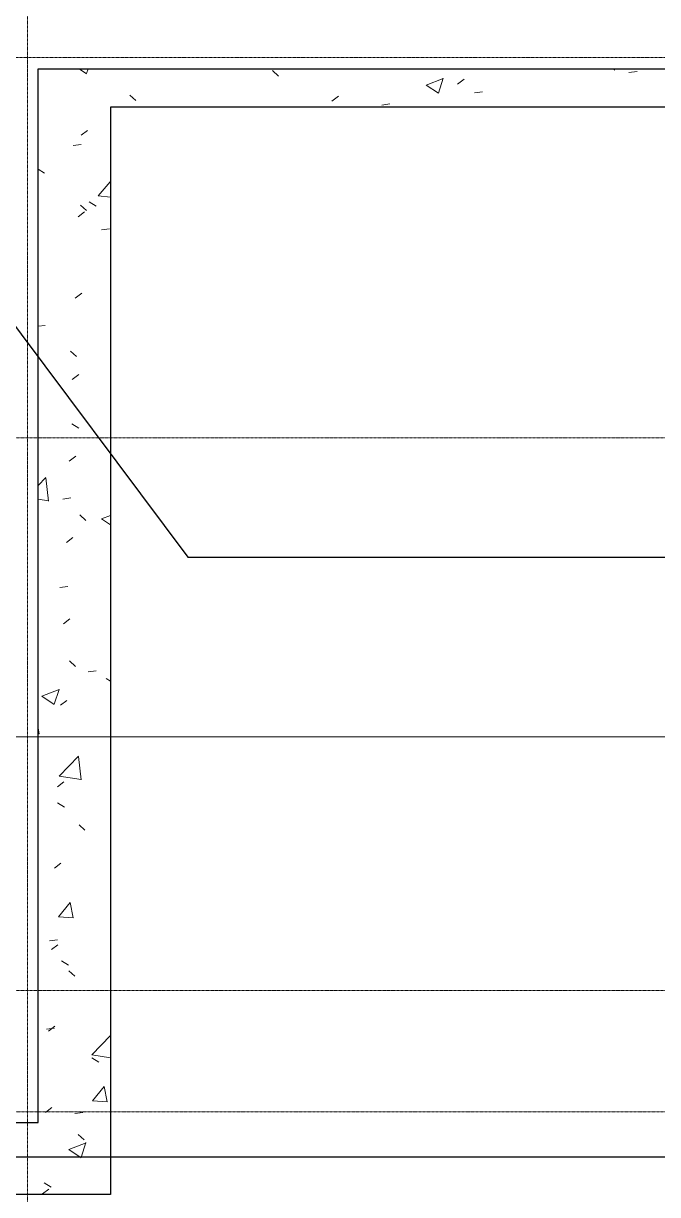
# Model space of a CAD drawing. Header units: millimetres. Extents: x -962357 to -591933, y -35273 to 59420.
# Drawn here: x -654125 to -640963, y -20032 to 4287 of the extents above; entities that cross this region are included whole.
import ezdxf

# ---------------------------------------------------------------- set-up
doc = ezdxf.new("R2010")
doc.units = ezdxf.units.MM
doc.linetypes.add('DPA_Grid _ Level 100', pattern=[10, 5.5, -1.6, 1.3, -1.6])
for name, color, linetype, lineweight in [('A-ANNO-NOTE', 3, 'Continuous', 25), ('A-ROOM-IDEN', 3, 'Continuous', 25), ('A-WALL', 5, 'Continuous', 9), ('A-WALL-PATT', 1, 'Continuous', 9), ('G-ANNO-TEXT', 3, 'Continuous', 9), ('S-GRID', 251, 'Continuous', 9)]:
    doc.layers.add(name, color=color, linetype=linetype, lineweight=lineweight)
pattern_1 = [(50, (2.4, 1), (3643.682, -318.781), [381, -4191]), (355, (2.4, 1), (-704.856, 3821.136), [304.8, -3352.8]), (100.451, (306, -25.6), (2938.852, 3502.332), [323.8, -3561.801]), (46.184, (2.4, 1017), (5421.58, -840.856), [571.5, -6286.5]), (96.636, (454, 947), (4748.05, 4948.55), [485.7, -5342.7]), (351.184, (2.4, 1017), (4748.1, 4948.506), [457.2, -5029.2]), (21, (510.4, 763), (3032.288, -2045.304), [381, -4191]), (326, (510.4, 763), (1236.042, 3683.762), [304.8, -3352.8]), (71.451, (763, 592.5), (4268.343, 1638.425), [323.8, -3561.801]), (37.5, (2.4, 1), (61.772, 1691.1008), [167.64, -3144.52, 167.64, -3235.96, -3365.5]), (37.5, (2.4, 1), (61.772, 1691.1008), [-6715.76, 167.64, -3197.86]), (7.5, (2.4, 1), (1336.3933, 2003.6115), [167.64, -1772.92, 167.64, -3068.32, -1282.7]), (7.5, (2.4, 1), (1336.3933, 2003.6115), [-5176.52, 167.64, -1115.06]), (327.5, (-1130.5, 1), (2711.8178, -114.5786), [167.64, -1102.36, 167.64, -3794.76, -5257.8]), (327.5, (-1130.5, 1), (2711.8178, -114.5786), [-5232.4, 167.64, -5090.16]), (317.5, (-1638.5, 1), (2962.5856, 508.5334), [167.64, -1483.36, 167.64, -2463.8, -3733.8]), (317.5, (-1638.5, 1), (2962.5856, 508.5334), [-4282.44, 167.64, -3566.16])]

msp = doc.modelspace()

# ---------------------------------------------------------------- hatches: boundary and pattern name
at = {"layer": 'A-WALL-PATT'}
h = msp.add_hatch(dxfattribs=at)
h.set_pattern_fill('FP_1', color=256, style=0, pattern_type=2)
h.set_pattern_definition(pattern_1)
h.paths.add_polyline_path([(-653820, -20032), (-652320, -20032), (-652320, 3345.8), (-653820, 3345.8), (-653820, -19508.8)])
h = msp.add_hatch(dxfattribs=at)
h.set_pattern_fill('FP_1', color=256, style=0, pattern_type=2)
h.set_pattern_definition(pattern_1)
h.paths.add_polyline_path([(-624515, 2545.8), (-624515, 3345.8), (-652320, 3345.8), (-652320, 2545.8), (-627471.3, 2545.8)])
h = msp.add_hatch(dxfattribs=at)
h.set_pattern_fill('FP_1', color=256, style=0, pattern_type=2)
h.set_pattern_definition(pattern_1)
h.paths.add_polyline_path([(-699135, -20032), (-653820, -20032), (-653820, -18532), (-699135, -18532)])

# ---------------------------------------------------------------- linework, layer by layer
at = {"layer": 'A-ANNO-NOTE'}
msp.add_line((-657191.9, -19249.4), (-640669.1, -19249.4), dxfattribs=at)
at = {"layer": 'A-ROOM-IDEN'}
for p, q in [((-656584.9, 1057.2), (-650712.6, -6793.2)), ((-650712.6, -6793.2), (-640500, -6793.2))]:
    msp.add_line(p, q, dxfattribs=at)
at = {"layer": 'A-WALL', "color": 7, "lineweight": 25}
for p, q in [((-653820, -18532), (-653820, 3345.8)), ((-653820, 3345.8), (-652320, 3345.8)), ((-652320, 3345.8), (-624515, 3345.8)), ((-624515, 2545.8), (-652320, 2545.8)), ((-652320, 2545.8), (-652320, -20032)), ((-672725, -18532), (-653820, -18532)), ((-653820, -20032), (-699135, -20032)), ((-652320, -20032), (-653820, -20032))]:
    msp.add_line(p, q, dxfattribs=at)
at = {"layer": 'G-ANNO-TEXT', "color": 250}
msp.add_line((-654568.8, -10523.8), (-637794.4, -10523.8), dxfattribs=at)
at = {"layer": 'S-GRID', "linetype": 'DPA_Grid _ Level 100'}
for p, q in [((-654040, -30741.3), (-654040, 54920.2)), ((-602984.2, 3580), (-957857, 3580)), ((-603146.2, -4320), (-957857, -4320)), ((-603146.2, -15795), (-957857, -15795)), ((-710095.1, -18312), (-601518.7, -18312))]:
    msp.add_line(p, q, dxfattribs=at)

doc.saveas('drawing.dxf')
